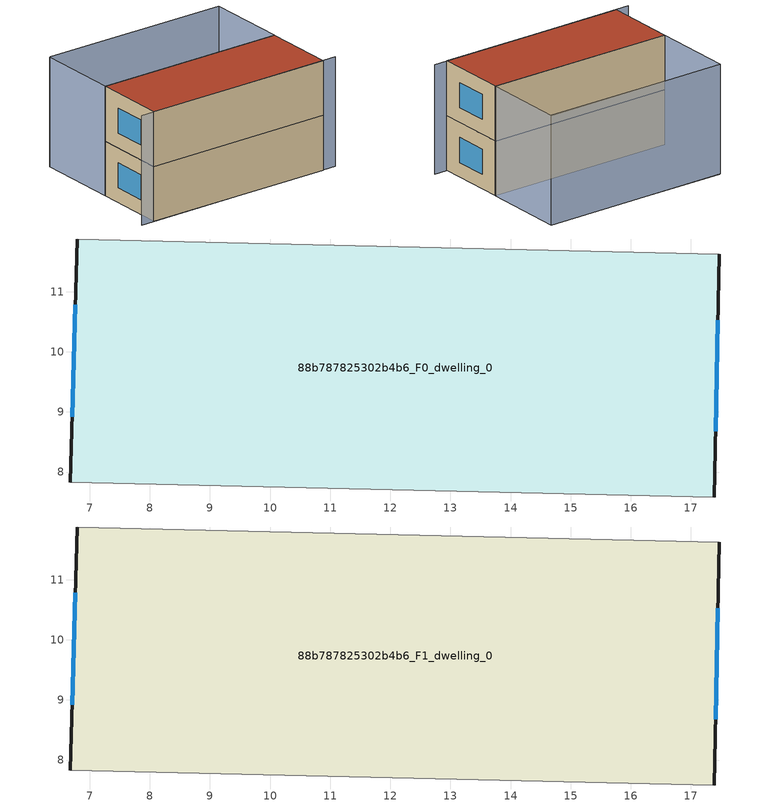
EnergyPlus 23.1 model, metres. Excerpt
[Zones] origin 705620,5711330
88b787825302b4b6_F0_dwelling_0
 floor ground (EU_floor_Construction): 17.47,11.62 17.39,7.58 6.68,7.83 6.79,11.88 z0
 wall outside (EU_wall_Construction): 17.39,7.58 17.47,11.62 / 6.79,11.88 6.68,7.83 z0:3
 wall adiabatic (EU_wall_Construction): 17.47,11.62 6.79,11.88 / 6.68,7.83 17.39,7.58 z0:3
 window (EU_Window_Construction): 17.41,8.68 17.45,10.53 / 6.76,10.78 6.71,8.92 z0.81:2.19
88b787825302b4b6_F1_dwelling_0
 floor to 88b787825302b4b6_F0_dwelling_0 (EU_floor_Construction): 17.47,11.62 17.39,7.58 6.68,7.83 6.79,11.88 z3
 wall outside (EU_wall_Construction): 17.39,7.58 17.47,11.62 / 6.79,11.88 6.68,7.83 z3:6
 wall adiabatic (EU_wall_Construction): 17.47,11.62 6.79,11.88 / 6.68,7.83 17.39,7.58 z3:6
 window (EU_Window_Construction): 17.41,8.68 17.45,10.53 / 6.76,10.78 6.71,8.92 z3.81:5.19
 roof outside (EU_roof_Construction): 17.39,7.58 17.47,11.62 6.79,11.88 6.68,7.83 z6
shading: 5.92,7.85 18.15,7.57 / 17.56,16.23 6.94,16.5 / 17.47,11.62 6.79,11.88 / 6.79,11.88 6.91,16.51 / 6.91,16.51 17.58,16.25 / 17.58,16.25 17.47,11.62 z0:6
[Building]
EU S2 Campaign: North Axis=0; Terrain=City; Solar Distribution=FullExterior
[Site:Location]
London: Latitude=51.5; Longitude=-0.5; Time Zone=0; Elevation=25
[SizingPeriod:WeatherFileDays]
AnnualSizingPeriod: Begin Month=1; Begin Day of Month=1; End Month=12; End Day of Month=31; Day of Week for Start Day=Monday; Use Weather File Daylight Saving Period=No; Use Weather File Rain and Snow Indicators=No
[MATERIAL]
EU_InternalMass_Material: Roughness=MediumRough; Thickness=0.1; Conductivity=1; Density=1800; Specific Heat=900; Thermal Absorptance=0.9; Solar Absorptance=0.7; Visible Absorptance=0.7
[MATERIAL:NOMASS] Roughness=MediumRough; Thermal Absorptance=0.9; Solar Absorptance=0.7; Visible Absorptance=0.7
Name | Thermal Resistance
EU_wall_NoMass | 0.727863
EU_roof_NoMass | 0.773354
EU_floor_NoMass | 1.79329
[WINDOWMATERIAL:SIMPLEGLAZINGSYSTEM]
EU_Window_SimpleGlazing: UFactor=2.58614; Solar Heat Gain Coefficient=0.76; Visible Transmittance=0.76
[CONSTRUCTION]
EU_wall_Construction: EU_wall_NoMass
EU_roof_Construction: EU_roof_NoMass
EU_floor_Construction: EU_floor_NoMass
EU_Window_Construction: EU_Window_SimpleGlazing
EU_InternalMass_Construction: EU_InternalMass_Material
[ZONE] Type=1; Multiplier=1; Ceiling Height=autocalculate; Volume=129.71; Floor Area=autocalculate; Part of Total Floor Area=Yes
88b787825302b4b6_F0_dwelling_0; 88b787825302b4b6_F1_dwelling_0
[INTERNALMASS] Construction=EU_InternalMass_Construction; Surface Area=43.2367
Name | Zone or ZoneList
88b787825302b4b6_F0_dwelling_0_EU_InternalMass | 88b787825302b4b6_F0_dwelling_0
88b787825302b4b6_F1_dwelling_0_EU_InternalMass | 88b787825302b4b6_F1_dwelling_0
[OTHEREQUIPMENT] Fuel Type=Electricity; Design Level Calculation Method=Watts/Area; Power per Zone Floor Area=1; Fraction Latent=0; Fraction Radiant=0; Fraction Lost=0; Carbon Dioxide Generation Rate=0; EndUse Subcategory=EU_Step8_InternalGains
Name | Zone or ZoneList or Space or SpaceList | Schedule
EU_Step8_InternalGain_88b787825302b4b6_F0_dwelling_0_f000 | 88b787825302b4b6_F0_dwelling_0 | EU_Step8_GainSchedule_88b787825302b4b6_F0_dwelling_0_f000
EU_Step8_InternalGain_88b787825302b4b6_F1_dwelling_0_f000 | 88b787825302b4b6_F1_dwelling_0 | EU_Step8_GainSchedule_88b787825302b4b6_F1_dwelling_0_f000
[ZONEVENTILATION:DESIGNFLOWRATE] Schedule=EU_AlwaysOn; Design Flow Rate Calculation Method=AirChanges/Hour; Air Changes per Hour=0.484901; Ventilation Type=Natural; Fan Pressure Rise=0; Fan Total Efficiency=1; Constant Term Coefficient=1; Temperature Term Coefficient=0; Velocity Term Coefficient=0; Velocity Squared Term Coefficient=0; Minimum Indoor Temperature=-100; Maximum Indoor Temperature=100; Delta Temperature=-100; Minimum Outdoor Temperature=-100; Maximum Outdoor Temperature=100; Maximum Wind Speed=40
Name | Zone or ZoneList or Space or SpaceList
EU_ConstantAir_88b787825302b4b6_F0_dwelling_0 | 88b787825302b4b6_F0_dwelling_0
EU_ConstantAir_88b787825302b4b6_F1_dwelling_0 | 88b787825302b4b6_F1_dwelling_0
[HVACTEMPLATE:THERMOSTAT] Constant Heating Setpoint=20; Constant Cooling Setpoint=50
EU_HeatOnly_88b787825302b4b6_F0_dwelling_0; EU_HeatOnly_88b787825302b4b6_F1_dwelling_0
[HVACTEMPLATE:ZONE:IDEALLOADSAIRSYSTEM] System Availability Schedule=EU_AlwaysOn; Maximum Heating Supply Air Temperature=50; Minimum Cooling Supply Air Temperature=13; Maximum Heating Supply Air Humidity Ratio=0.0156; Minimum Cooling Supply Air Humidity Ratio=0.0077; Heating Limit=NoLimit; Cooling Limit=NoLimit; Heating Availability Schedule=EU_AlwaysOn; Cooling Availability Schedule=EU_CoolingOff; Dehumidification Control Type=ConstantSensibleHeatRatio; Cooling Sensible Heat Ratio=0.7; Dehumidification Setpoint=60; Humidification Control Type=None; Humidification Setpoint=30; Outdoor Air Method=None; Outdoor Air Flow Rate per Person=0.00944; Outdoor Air Flow Rate per Zone Floor Area=0; Outdoor Air Flow Rate per Zone=0; Demand Controlled Ventilation Type=None; Outdoor Air Economizer Type=NoEconomizer; Heat Recovery Type=None; Sensible Heat Recovery Effectiveness=0.7; Latent Heat Recovery Effectiveness=0.65
Name | Template Thermostat
88b787825302b4b6_F0_dwelling_0 | EU_HeatOnly_88b787825302b4b6_F0_dwelling_0
88b787825302b4b6_F1_dwelling_0 | EU_HeatOnly_88b787825302b4b6_F1_dwelling_0
[SIZING:ZONE] Zone Cooling Design Supply Air Temperature Input Method=SupplyAirTemperature; Zone Cooling Design Supply Air Temperature=13; Zone Heating Design Supply Air Temperature Input Method=SupplyAirTemperature; Zone Heating Design Supply Air Temperature=50; Zone Cooling Design Supply Air Humidity Ratio=0.008; Zone Heating Design Supply Air Humidity Ratio=0.008; Cooling Design Air Flow Method=DesignDay; Cooling Design Air Flow Rate=0; Cooling Minimum Air Flow per Zone Floor Area=0.000762; Cooling Minimum Air Flow=0; Cooling Minimum Air Flow Fraction=0.2; Heating Design Air Flow Method=DesignDay; Heating Design Air Flow Rate=0; Heating Maximum Air Flow per Zone Floor Area=0.002032; Heating Maximum Air Flow=0.141576; Heating Maximum Air Flow Fraction=0.3; Account for Dedicated Outdoor Air System=No; Dedicated Outdoor Air System Control Strategy=NeutralSupplyAir; Dedicated Outdoor Air Low Setpoint Temperature for Design=autosize; Dedicated Outdoor Air High Setpoint Temperature for Design=autosize; Zone Load Sizing Method=Sensible Load Only No Latent Load; Zone Latent Cooling Design Supply Air Humidity Ratio Input Method=HumidityRatioDifference; Zone Cooling Design Supply Air Humidity Ratio Difference=0.005; Zone Latent Heating Design Supply Air Humidity Ratio Input Method=HumidityRatioDifference; Zone Humidification Design Supply Air Humidity Ratio Difference=0.005
88b787825302b4b6_F0_dwelling_0; 88b787825302b4b6_F1_dwelling_0
[SCHEDULE:CONSTANT]
Name | Hourly Value
EU_AlwaysOn | 1
EU_CoolingOff | 0
[SCHEDULE:FILE] Column Number=1; Rows to Skip at Top=0; Number of Hours of Data=8760; Column Separator=Comma; Interpolate to Timestep=No; Minutes per Item=60; Adjust Schedule for Daylight Savings=Yes
Name | File
EU_Step8_GainSchedule_88b787825302b4b6_F0_dwelling_0_f000 | ../../schedules/88b787825302b4b6/88b787825302b4b6_F0_dwelling_0_f000_gain.csv
EU_Step8_GainSchedule_88b787825302b4b6_F1_dwelling_0_f000 | ../../schedules/88b787825302b4b6/88b787825302b4b6_F1_dwelling_0_f000_gain.csv
